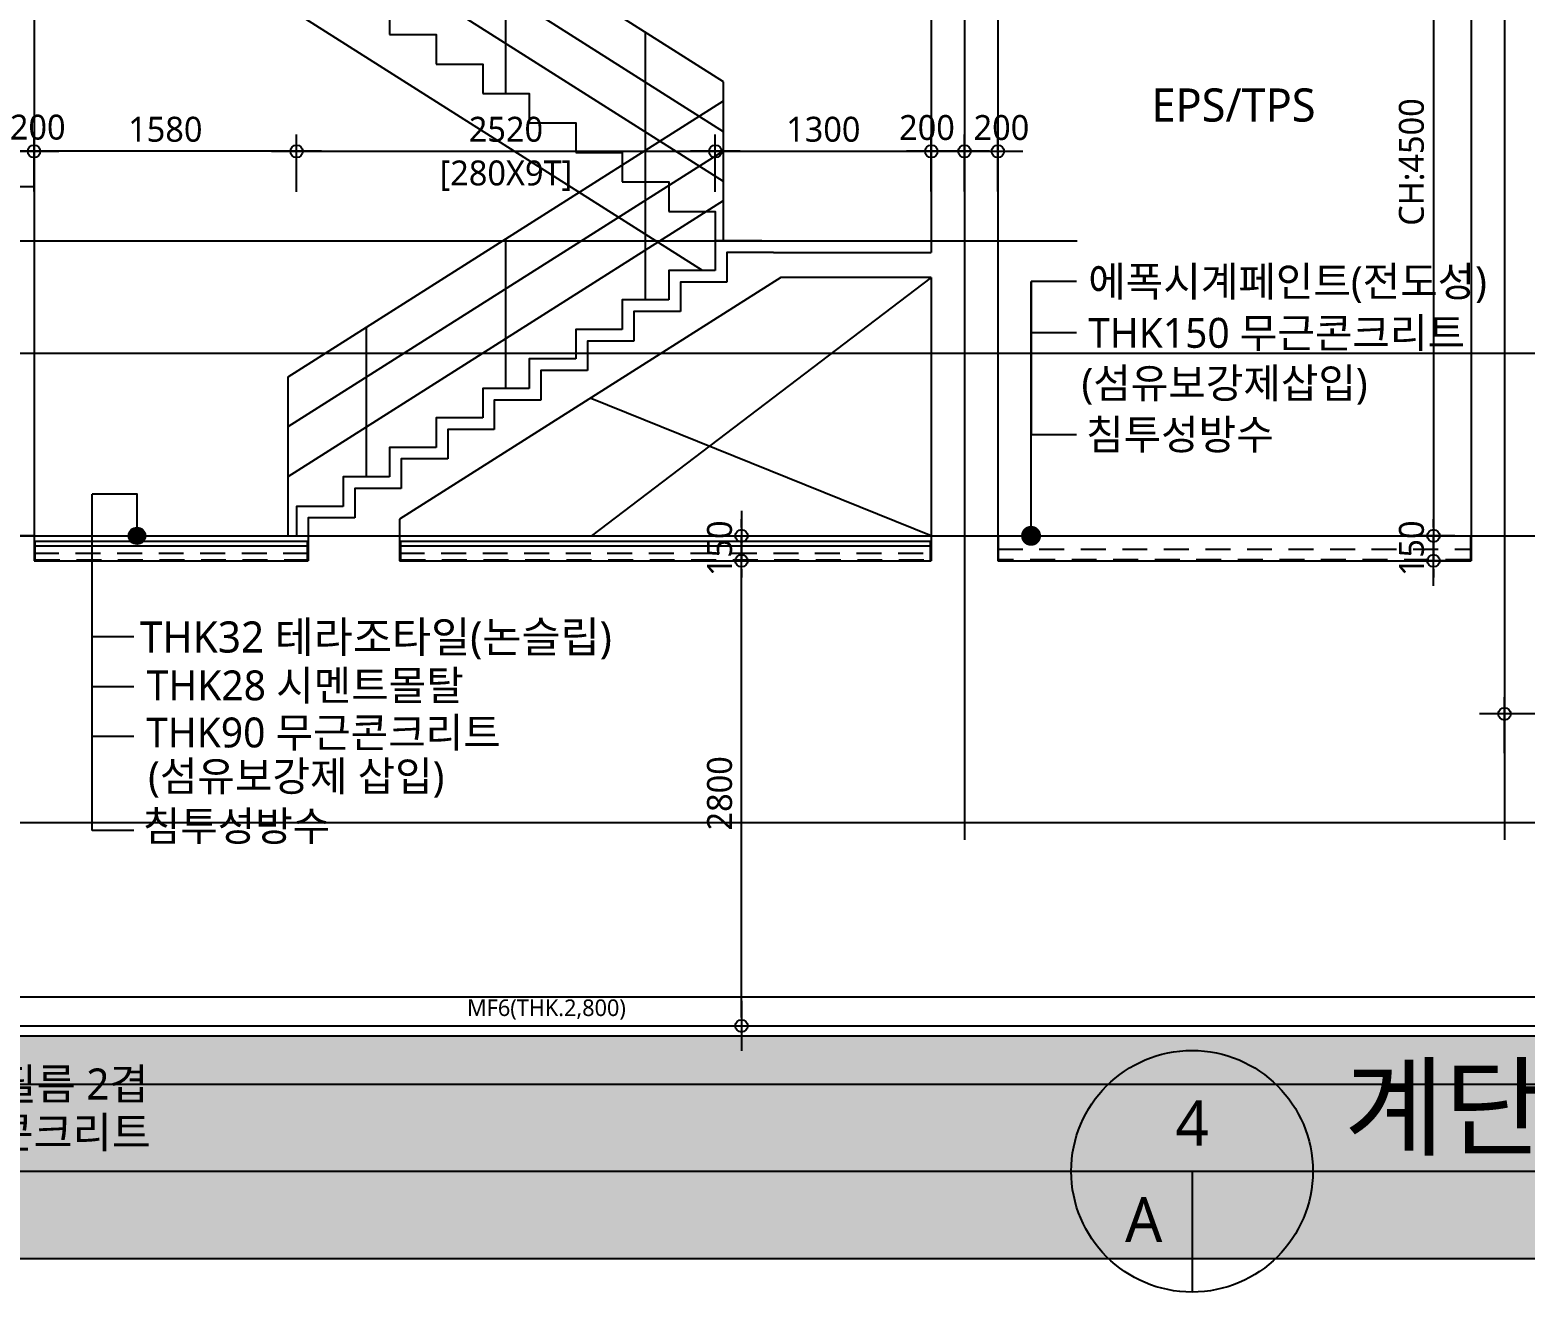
# Model space of a CAD drawing. Header units: millimetres. Extents: x -27408 to 60590, y 623 to 42257.
# Drawn here: x 10121 to 19119, y 623 to 8220 of the extents above; entities that cross this region are included whole.
import ezdxf
from ezdxf.enums import TextEntityAlignment as Align

# ---------------------------------------------------------------- set-up
doc = ezdxf.new("R2010")
doc.units = ezdxf.units.MM
doc.header["$LTSCALE"] = 100
doc.header["$MEASUREMENT"] = 0
doc.header["$PDSIZE"] = -10
for name, pattern in [('-HID', [2.5, 1.5, -1]), ('CEN', [62, 60, -1, 0, -1]), ('HID', [2.5, 1.5, -1])]:
    doc.linetypes.add(name, pattern=pattern)
doc.layers.get('0').update_dxf_attribs({"linetype": 'CONTINUOUS'})
doc.layers.get('Defpoints').update_dxf_attribs({"color": 171, "linetype": 'CONTINUOUS'})
for name, color, linetype in [('CEN(ST)', 1, 'CEN'), ('CON', 2, 'CONTINUOUS'), ('ELE-6', 8, 'CONTINUOUS'), ('FIN', 8, 'CONTINUOUS'), ('FIN-1', 6, 'CONTINUOUS'), ('HAN', 9, 'CONTINUOUS'), ('HAT 254', 254, 'CONTINUOUS'), ('HAT-252', 252, 'CONTINUOUS'), ('LED', 7, 'CONTINUOUS'), ('NDIM', 7, 'CONTINUOUS'), ('SYM', 7, 'CONTINUOUS'), ('TEXT', 3, 'CONTINUOUS'), ('TEXT(MIN)', 7, 'CONTINUOUS'), ('TEXT(노트)', 7, 'CONTINUOUS'), ('wire-meshes', 1, 'CONTINUOUS')]:
    doc.layers.add(name, color=color, linetype=linetype)
doc.layers.add('NUMBER', color=171, linetype='CONTINUOUS', plot=False)
doc.styles.add('CGS', font='cgse', dxfattribs={"bigfont": 'cgs'})
doc.styles.add('나눔바른고딕', font='NanumBarunGothic.ttf')
doc.dimstyles.new('NDIM 1200', dxfattribs={"dimscale": 75, "dimtxt": 3, "dimasz": 1, "dimexe": 2, "dimexo": 2, "dimgap": 1, "dimtad": 1, "dimdec": 0, "dimdsep": 46, "dimtxsty": 'CGS', "dimblk": 'DOT0', "dimcen": 1, "dimdle": 8, "dimclrd": 256, "dimclre": 256, "dimclrt": 256, "dimadec": 0, "dimazin": 0, "dimtfac": 1, "dimtdec": 0, "dimtix": 1, "dimtmove": 2, "dimatfit": 3, "dimldrblk": 'DOT0', "dimfxl": 1, "dimtolj": 1, "dimtzin": 0, "dimlwd": -1, "dimlwe": -1, "dimarcsym": 0})

# ---------------------------------------------------------------- blocks, each defined once
blk = doc.blocks.new('DOT0')
blk.add_line((-3, 0), (3, 0))
at = {"color": 6}
blk.add_circle((0, 0), 0.75, dxfattribs=at)
blk = doc.blocks.new('*D85')
at = {"layer": 'Defpoints', "color": 0, "ltscale": 0.4, "transparency": 16777216}
for p in [(10145.7, 7489.8), (9945.7, 7148), (10145.7, 7148)]:
    blk.add_point(p, dxfattribs=at)
at = {"layer": 'NDIM', "ltscale": 0.4, "transparency": 16777216}
for p, q in [((9945.7, 7248), (9945.7, 7589.8)), ((10145.7, 7248), (10145.7, 7589.8)), ((9995.7, 7489.8), (10095.7, 7489.8))]:
    blk.add_line(p, q, dxfattribs=at)
at = {"layer": 'NDIM', "ltscale": 0.4, "transparency": 16777216, "xscale": 50, "yscale": 50, "zscale": 50, "rotation": 180}
blk.add_blockref('DOT0', (9945.7, 7489.8), dxfattribs=at)
at = {"layer": 'NDIM', "ltscale": 0.4, "transparency": 16777216, "xscale": 50, "yscale": 50, "zscale": 50}
blk.add_blockref('DOT0', (10145.7, 7489.8), dxfattribs=at)
at = {"layer": 'NDIM', "ltscale": 0.4, "transparency": 16777216, "insert": (10167.8, 7634), "char_height": 150, "attachment_point": 5, "style": '나눔바른고딕'}
blk.add_mtext('\\A1;200', dxfattribs=at)
blk = doc.blocks.new('*D86')
at = {"layer": 'Defpoints', "color": 0, "ltscale": 0.4, "transparency": 16777216}
for p in [(10145.7, 7489.8), (10145.7, 7148), (11725.7, 7144.7)]:
    blk.add_point(p, dxfattribs=at)
at = {"layer": 'NDIM', "ltscale": 0.4, "transparency": 16777216}
for p, q in [((10145.7, 7248), (10145.7, 7589.8)), ((11725.7, 7244.7), (11725.7, 7589.8)), ((11675.7, 7489.8), (10195.7, 7489.8))]:
    blk.add_line(p, q, dxfattribs=at)
at = {"layer": 'NDIM', "ltscale": 0.4, "transparency": 16777216, "xscale": 50, "yscale": 50, "zscale": 50, "rotation": 180}
blk.add_blockref('DOT0', (10145.7, 7489.8), dxfattribs=at)
at = {"layer": 'NDIM', "ltscale": 0.4, "transparency": 16777216, "xscale": 50, "yscale": 50, "zscale": 50}
blk.add_blockref('DOT0', (11725.7, 7489.8), dxfattribs=at)
at = {"layer": 'NDIM', "ltscale": 0.4, "transparency": 16777216, "insert": (10935.7, 7621.3), "char_height": 150, "attachment_point": 5, "style": '나눔바른고딕'}
blk.add_mtext('\\A1;1580', dxfattribs=at)
blk = doc.blocks.new('*D87')
at = {"layer": 'Defpoints', "color": 0, "ltscale": 0.4, "transparency": 16777216}
for p in [(14245.7, 7489.8), (11725.7, 7144.7), (14245.7, 7144.7)]:
    blk.add_point(p, dxfattribs=at)
at = {"layer": 'NDIM', "ltscale": 0.4, "transparency": 16777216}
for p, q in [((11725.7, 7244.7), (11725.7, 7589.8)), ((14245.7, 7244.7), (14245.7, 7589.8)), ((11775.7, 7489.8), (14195.7, 7489.8))]:
    blk.add_line(p, q, dxfattribs=at)
at = {"layer": 'NDIM', "ltscale": 0.4, "transparency": 16777216, "xscale": 50, "yscale": 50, "zscale": 50, "rotation": 180}
blk.add_blockref('DOT0', (11725.7, 7489.8), dxfattribs=at)
at = {"layer": 'NDIM', "ltscale": 0.4, "transparency": 16777216, "xscale": 50, "yscale": 50, "zscale": 50}
blk.add_blockref('DOT0', (14245.7, 7489.8), dxfattribs=at)
at = {"layer": 'NDIM', "ltscale": 0.4, "transparency": 16777216, "char_height": 150, "attachment_point": 5, "style": '나눔바른고딕'}
for s, insert in [('\\A1;2520', (12985.7, 7621.3)), ('\\A1;[280X9T]', (12985.7, 7342.7))]:
    blk.add_mtext(s, dxfattribs=dict(at, insert=insert))
blk = doc.blocks.new('*D88')
at = {"layer": 'Defpoints', "color": 0, "ltscale": 0.4, "transparency": 16777216}
for p in [(15545.7, 7489.8), (14245.7, 7144.7), (15545.7, 7148)]:
    blk.add_point(p, dxfattribs=at)
at = {"layer": 'NDIM', "ltscale": 0.4, "transparency": 16777216}
for p, q in [((14245.7, 7244.7), (14245.7, 7589.8)), ((15545.7, 7248), (15545.7, 7589.8)), ((14295.7, 7489.8), (15495.7, 7489.8))]:
    blk.add_line(p, q, dxfattribs=at)
at = {"layer": 'NDIM', "ltscale": 0.4, "transparency": 16777216, "xscale": 50, "yscale": 50, "zscale": 50, "rotation": 180}
blk.add_blockref('DOT0', (14245.7, 7489.8), dxfattribs=at)
at = {"layer": 'NDIM', "ltscale": 0.4, "transparency": 16777216, "xscale": 50, "yscale": 50, "zscale": 50}
blk.add_blockref('DOT0', (15545.7, 7489.8), dxfattribs=at)
at = {"layer": 'NDIM', "ltscale": 0.4, "transparency": 16777216, "insert": (14895.7, 7621.4), "char_height": 150, "attachment_point": 5, "style": '나눔바른고딕'}
blk.add_mtext('\\A1;1300', dxfattribs=at)
blk = doc.blocks.new('*D89')
at = {"layer": 'Defpoints', "color": 0, "ltscale": 0.4, "transparency": 16777216}
for p in [(15545.7, 7489.8), (15545.7, 7148), (15745.7, 7148)]:
    blk.add_point(p, dxfattribs=at)
at = {"layer": 'NDIM', "ltscale": 0.4, "transparency": 16777216}
for p, q in [((15545.7, 7248), (15545.7, 7589.8)), ((15745.7, 7248), (15745.7, 7589.8)), ((15695.7, 7489.8), (15595.7, 7489.8))]:
    blk.add_line(p, q, dxfattribs=at)
at = {"layer": 'NDIM', "ltscale": 0.4, "transparency": 16777216, "xscale": 50, "yscale": 50, "zscale": 50, "rotation": 180}
blk.add_blockref('DOT0', (15545.7, 7489.8), dxfattribs=at)
at = {"layer": 'NDIM', "ltscale": 0.4, "transparency": 16777216, "xscale": 50, "yscale": 50, "zscale": 50}
blk.add_blockref('DOT0', (15745.7, 7489.8), dxfattribs=at)
at = {"layer": 'NDIM', "ltscale": 0.4, "transparency": 16777216, "insert": (15519.6, 7631.7), "char_height": 150, "attachment_point": 5, "style": '나눔바른고딕'}
blk.add_mtext('\\A1;200', dxfattribs=at)
blk = doc.blocks.new('*D90')
at = {"layer": 'Defpoints', "color": 0, "ltscale": 0.4, "transparency": 16777216}
for p in [(15945.7, 7489.8), (15745.7, 7148), (15945.7, 7148)]:
    blk.add_point(p, dxfattribs=at)
at = {"layer": 'NDIM', "ltscale": 0.4, "transparency": 16777216}
for p, q in [((15745.7, 7248), (15745.7, 7589.8)), ((15945.7, 7248), (15945.7, 7589.8)), ((15795.7, 7489.8), (15895.7, 7489.8))]:
    blk.add_line(p, q, dxfattribs=at)
at = {"layer": 'NDIM', "ltscale": 0.4, "transparency": 16777216, "xscale": 50, "yscale": 50, "zscale": 50, "rotation": 180}
blk.add_blockref('DOT0', (15745.7, 7489.8), dxfattribs=at)
at = {"layer": 'NDIM', "ltscale": 0.4, "transparency": 16777216, "xscale": 50, "yscale": 50, "zscale": 50}
blk.add_blockref('DOT0', (15945.7, 7489.8), dxfattribs=at)
at = {"layer": 'NDIM', "ltscale": 0.4, "transparency": 16777216, "insert": (15967.8, 7631.7), "char_height": 150, "attachment_point": 5, "style": '나눔바른고딕'}
blk.add_mtext('\\A1;200', dxfattribs=at)
blk = doc.blocks.new('*D112')
at = {"layer": 'Defpoints', "color": 0, "ltscale": 0.4, "transparency": 16777216}
for p in [(18796.9, 9675), (18567.7, 5175), (18796.9, 5175)]:
    blk.add_point(p, dxfattribs=at)
at = {"layer": 'NDIM', "ltscale": 0.4, "transparency": 16777216}
for p, q in [((18696.9, 9675), (18467.7, 9675)), ((18567.7, 9625), (18567.7, 5225)), ((18696.9, 5175), (18467.7, 5175))]:
    blk.add_line(p, q, dxfattribs=at)
at = {"layer": 'NDIM', "ltscale": 0.4, "transparency": 16777216, "xscale": 50, "yscale": 50, "zscale": 50}
for p, rotation in [((18567.7, 9675), 90), ((18567.7, 5175), 270)]:
    blk.add_blockref('DOT0', p, dxfattribs=dict(at, rotation=rotation))
at = {"layer": 'NDIM', "ltscale": 0.4, "transparency": 16777216, "insert": (18436.2, 7425), "char_height": 150, "attachment_point": 5, "rotation": 90, "style": '나눔바른고딕'}
blk.add_mtext('\\A1;CH:4500', dxfattribs=at)
blk = doc.blocks.new('*D118')
at = {"layer": 'Defpoints', "color": 0, "ltscale": 0.4, "transparency": 16777216}
for p in [(13949.2, 5025), (14403.5, 5025), (13927.2, 2225)]:
    blk.add_point(p, dxfattribs=at)
at = {"layer": 'NDIM', "ltscale": 0.4, "transparency": 16777216}
for p, q in [((14049.2, 5025), (14503.5, 5025)), ((14403.5, 2275), (14403.5, 4975)), ((14027.2, 2225), (14503.5, 2225))]:
    blk.add_line(p, q, dxfattribs=at)
at = {"layer": 'NDIM', "ltscale": 0.4, "transparency": 16777216, "xscale": 50, "yscale": 50, "zscale": 50}
for p, rotation in [((14403.5, 5025), 90), ((14403.5, 2225), 270)]:
    blk.add_blockref('DOT0', p, dxfattribs=dict(at, rotation=rotation))
at = {"layer": 'NDIM', "ltscale": 0.4, "transparency": 16777216, "insert": (14272, 3625), "char_height": 150, "attachment_point": 5, "rotation": 90, "style": '나눔바른고딕'}
blk.add_mtext('\\A1;2800', dxfattribs=at)
blk = doc.blocks.new('*D117')
at = {"layer": 'Defpoints', "color": 0, "ltscale": 0.4, "transparency": 16777216}
for p in [(13928.9, 5175), (14403.5, 5175), (13927.2, 5025)]:
    blk.add_point(p, dxfattribs=at)
at = {"layer": 'NDIM', "ltscale": 0.4, "transparency": 16777216}
for p, q in [((14403.5, 5225), (14403.5, 5275)), ((14028.9, 5175), (14503.5, 5175)), ((14403.5, 5025), (14403.5, 5175)), ((14027.2, 5025), (14503.5, 5025)), ((14403.5, 4975), (14403.5, 4925))]:
    blk.add_line(p, q, dxfattribs=at)
at = {"layer": 'NDIM', "ltscale": 0.4, "transparency": 16777216, "xscale": 50, "yscale": 50, "zscale": 50}
for p, rotation in [((14403.5, 5175), 270), ((14403.5, 5025), 90)]:
    blk.add_blockref('DOT0', p, dxfattribs=dict(at, rotation=rotation))
at = {"layer": 'NDIM', "ltscale": 0.4, "transparency": 16777216, "insert": (14272, 5100), "char_height": 150, "attachment_point": 5, "rotation": 90, "style": '나눔바른고딕'}
blk.add_mtext('\\A1;150', dxfattribs=at)
blk = doc.blocks.new('*D249')
at = {"layer": 'Defpoints', "color": 0, "ltscale": 0.4, "transparency": 16777216}
for p in [(18995.7, 4103), (18995.7, 3766.4), (19895.7, 3762)]:
    blk.add_point(p, dxfattribs=at)
at = {"layer": 'NDIM', "ltscale": 0.4, "transparency": 16777216}
for p, q in [((18995.7, 3866.4), (18995.7, 4203)), ((19895.7, 3862), (19895.7, 4203)), ((19845.7, 4103), (19045.7, 4103))]:
    blk.add_line(p, q, dxfattribs=at)
at = {"layer": 'NDIM', "ltscale": 0.4, "transparency": 16777216, "xscale": 50, "yscale": 50, "zscale": 50, "rotation": 180}
blk.add_blockref('DOT0', (18995.7, 4103), dxfattribs=at)
at = {"layer": 'NDIM', "ltscale": 0.4, "transparency": 16777216, "xscale": 50, "yscale": 50, "zscale": 50}
blk.add_blockref('DOT0', (19895.7, 4103), dxfattribs=at)
at = {"layer": 'NDIM', "ltscale": 0.4, "transparency": 16777216, "insert": (19445.7, 4234.6), "char_height": 150, "attachment_point": 5, "style": '나눔바른고딕'}
blk.add_mtext('\\A1;900', dxfattribs=at)
blk = doc.blocks.new('*D255')
at = {"layer": 'Defpoints', "color": 0, "ltscale": 0.4, "transparency": 16777216}
for p in [(18796.9, 5175), (18567.7, 5025), (18796.9, 5025)]:
    blk.add_point(p, dxfattribs=at)
at = {"layer": 'NDIM', "ltscale": 0.4, "transparency": 16777216}
for p, q in [((18567.7, 5225), (18567.7, 5275)), ((18696.9, 5175), (18467.7, 5175)), ((18567.7, 5175), (18567.7, 5025)), ((18696.9, 5025), (18467.7, 5025)), ((18567.7, 4975), (18567.7, 4925))]:
    blk.add_line(p, q, dxfattribs=at)
at = {"layer": 'NDIM', "ltscale": 0.4, "transparency": 16777216, "xscale": 50, "yscale": 50, "zscale": 50}
for p, rotation in [((18567.7, 5175), 270), ((18567.7, 5025), 90)]:
    blk.add_blockref('DOT0', p, dxfattribs=dict(at, rotation=rotation))
at = {"layer": 'NDIM', "ltscale": 0.4, "transparency": 16777216, "insert": (18436.2, 5100), "char_height": 150, "attachment_point": 5, "rotation": 90, "style": '나눔바른고딕'}
blk.add_mtext('\\A1;150', dxfattribs=at)

msp = doc.modelspace()

# ---------------------------------------------------------------- hatches: boundary and pattern name
at = {"ltscale": 10000}
h = msp.add_hatch(color=256, dxfattribs=at)
h.dxf.hatch_style = 1
edge = h.paths.add_edge_path()
edge.add_arc((10765.5, 5175), 50, 0, 360)
at = {"layer": 'HAT 254', "ltscale": 10000}
h = msp.add_hatch(color=256, dxfattribs=at)
h.dxf.hatch_style = 1
h.paths.add_polyline_path([(13945.7, 2165), (5595.7, 2165), (5595.7, 4665), (4650, 4665), (4650, 825), (24016.6, 825), (24016.6, 5365), (23195.7, 5365), (23195.7, 2865), (21595.7, 2865), (21595.7, 2325), (21595.7, 2165), (13945.7, 2165), (13945.7, 1825)])

# ---------------------------------------------------------------- linework, layer by layer
at = {"ltscale": 10000}
msp.add_lwpolyline([(10765.5, 5175), (10765.5, 5425.4), (10496.1, 5425.4)], dxfattribs=at)
at = {"layer": 'CEN(ST)', "ltscale": 10000}
for p, q in [((15745.7, 18975), (15745.7, 3345.3)), ((18995.7, 18975), (18995.7, 3345.3)), ((4650, 6950), (16423.8, 6950)), ((15545.7, 6730), (13501.5, 5175)), ((18341.9, 6275), (24016.6, 6275)), ((15545.7, 5175), (13492.5, 6003)), ((4650, 5175), (24016.6, 5175))]:
    msp.add_line(p, q, dxfattribs=at)
at = {"layer": 'CON', "ltscale": 10000}
for p, q in [((15945.7, 12095), (15945.7, 5025)), ((18795.7, 12095), (18795.7, 5025)), ((15545.7, 10280), (15545.7, 6880)), ((10145.7, 8505), (10145.7, 7275)), ((10145.7, 7275), (9745.7, 7275)), ((15545.7, 6730), (15545.7, 5025)), ((12345.7, 5276.1), (12345.7, 5025)), ((10145.7, 5175), (9745.7, 5175)), ((10145.7, 5175), (10145.7, 5025)), ((10145.7, 5025), (11795.7, 5025)), ((12345.7, 5025), (15545.7, 5025)), ((15945.7, 5025), (18795.7, 5025)), ((5595.7, 2225), (21595.7, 2225))]:
    msp.add_line(p, q, dxfattribs=at)
for points in [[(14595.7, 6880), (14315.7, 6880), (14315.7, 6702.5)], [(14595.7, 6880), (15545.7, 6880)], [(15545.7, 6730), (14639.2, 6730), (12345.7, 5276.1)], [(14315.7, 6702.5), (14035.7, 6702.5), (14035.7, 6525)], [(14035.7, 6525), (13755.7, 6525), (13755.7, 6347.5)], [(13755.7, 6347.5), (13475.7, 6347.5), (13475.7, 6170)], [(13475.7, 6170), (13195.7, 6170), (13195.7, 5992.5)], [(13195.7, 5992.5), (12915.7, 5992.5), (12915.7, 5815)], [(12915.7, 5815), (12635.7, 5815), (12635.7, 5637.5)], [(12635.7, 5637.5), (12355.7, 5637.5), (12355.7, 5460)], [(12355.7, 5460), (12075.7, 5460), (12075.7, 5282.5)], [(12075.7, 5282.5), (11795.7, 5282.5), (11795.7, 5025)]]:
    msp.add_lwpolyline(points, dxfattribs=at)
at = {"layer": 'Defpoints', "ltscale": 10000}
msp.add_line((1500, 6275), (54750, 6275), dxfattribs=at)
for points in [[(54750, 21600), (1500, 21600), (1500, 825), (54750, 825)], [(54225, 21600), (2025, 21600), (2025, 825), (54225, 825)], [(53700, 21075), (2550, 21075), (2550, 1350), (53700, 1350)], [(53175, 20550), (3075, 20550), (3075, 1875), (53175, 1875)], [(52650, 20025), (3600, 20025), (3600, 2400), (52650, 2400)], [(51600, 18975), (4650, 18975), (4650, 3450), (51600, 3450)]]:
    msp.add_lwpolyline(points, close=True, dxfattribs=at)
at = {"layer": 'ELE-6', "ltscale": 10000}
for points in [[(14168.2, 6772.5), (11435.3, 8505)], [(12005.7, 8370), (12285.7, 8370), (12285.7, 8192.5)], [(12285.7, 8192.5), (12565.7, 8192.5), (12565.7, 8015)], [(12565.7, 8015), (12845.7, 8015), (12845.7, 7837.5)], [(12845.7, 7837.5), (13125.7, 7837.5), (13125.7, 7660)], [(13125.7, 7660), (13405.7, 7660), (13405.7, 7482.5)], [(13405.7, 7482.5), (13685.7, 7482.5), (13685.7, 7305)], [(13685.7, 7305), (13965.7, 7305), (13965.7, 7127.5)], [(13965.7, 7127.5), (14245.7, 7127.5), (14245.7, 6950)]]:
    msp.add_lwpolyline(points, dxfattribs=at)
at = {"layer": 'FIN', "ltscale": 10000}
for p, q in [((10145.7, 5175), (11795.7, 5175)), ((10145.7, 5143), (11795.7, 5143)), ((12345.7, 5175), (15545.7, 5175)), ((12345.7, 5143), (15545.7, 5143)), ((15945.7, 5175), (18796.9, 5175)), ((10145.7, 5115), (11795.7, 5115)), ((12345.7, 5115), (15545.7, 5115))]:
    msp.add_line(p, q, dxfattribs=at)
at = {"layer": 'FIN-1', "ltscale": 10000}
for points in [[(14525.7, 6950), (14245.7, 6950), (14245.7, 6772.5)], [(14525.7, 6950), (15545.7, 6950)], [(14245.7, 6772.5), (13965.7, 6772.5), (13965.7, 6595)], [(13965.7, 6595), (13685.7, 6595), (13685.7, 6417.5)], [(13685.7, 6417.5), (13405.7, 6417.5), (13405.7, 6240)], [(13405.7, 6240), (13125.7, 6240), (13125.7, 6062.5)], [(13125.7, 6062.5), (12845.7, 6062.5), (12845.7, 5885)], [(12845.7, 5885), (12565.7, 5885), (12565.7, 5707.5)], [(12565.7, 5707.5), (12285.7, 5707.5), (12285.7, 5530)], [(12285.7, 5530), (12005.7, 5530), (12005.7, 5352.5)], [(12005.7, 5352.5), (11725.7, 5352.5), (11725.7, 5175)]]:
    msp.add_lwpolyline(points, dxfattribs=at)
at = {"layer": 'HAN', "ltscale": 10000}
for p, q in [((14295.7, 7907.1), (12595.8, 8984.6)), ((14295.7, 7607.1), (12359.2, 8834.6)), ((12985.7, 7837.5), (12985.7, 8737.5)), ((14295.7, 7307.1), (12122.6, 8684.6)), ((13825.7, 7305), (13825.7, 8205)), ((14295.7, 6950), (14295.7, 7907.1)), ((11675.7, 6132.1), (14295.7, 7792.9)), ((11675.7, 5832.1), (14295.7, 7492.9)), ((13825.7, 6595), (13825.7, 7495)), ((10145.7, 7275), (10145.7, 5175)), ((11675.7, 5532.1), (14295.7, 7192.9)), ((12985.7, 6062.5), (12985.7, 6962.5)), ((12145.7, 5530), (12145.7, 6430)), ((11675.7, 5175), (11675.7, 6132.1)), ((5595.7, 2165), (21595.7, 2165))]:
    msp.add_line(p, q, dxfattribs=at)
at = {"layer": 'HAT-252', "linetype": '-HID'}
for points in [[(10150.7, 5143), (10150.7, 5030), (11790.7, 5030), (11790.7, 5143)], [(12350.7, 5143), (12350.7, 5030), (15540.7, 5030), (15540.7, 5143)], [(18790.7, 5175), (18790.7, 5030), (15950.7, 5030), (15950.7, 5175)]]:
    msp.add_lwpolyline(points, dxfattribs=at)
at = {"layer": 'LED', "ltscale": 10000}
for p, q in [((10496.1, 3401.6), (10496.1, 5425.4)), ((10745.5, 4566.1), (10496.1, 4566.1)), ((10745.5, 4266.1), (10496.1, 4266.1)), ((10745.5, 3966.1), (10496.1, 3966.1)), ((10745.5, 3401.6), (10496.1, 3401.6))]:
    msp.add_line(p, q, dxfattribs=at)
msp.add_circle((10765.5, 5175), 50, dxfattribs=at)
at = {"layer": 'NDIM', "ltscale": 10000}
for points in [[(16420.2, 6706.4), (16146, 6706.4)], [(16420.2, 6396.7), (16146, 6396.7)]]:
    msp.add_lwpolyline(points, dxfattribs=at)
at = {"layer": 'SYM'}
for p, q in [((16387.7, 1350), (24016.6, 1350)), ((17115, 1350), (17115, 622.7))]:
    msp.add_line(p, q, dxfattribs=at)
msp.add_circle((17115, 1350), 727.3, dxfattribs=at)
at = {"layer": 'wire-meshes', "linetype": 'HID'}
for p, q in [((10145.7, 5070.8), (11795.7, 5070.8)), ((12345.7, 5070.8), (15545.7, 5070.8)), ((15945.7, 5095), (18796.9, 5095))]:
    msp.add_line(p, q, dxfattribs=at)

# ---------------------------------------------------------------- texts
at = {"layer": 'NUMBER', "style": '나눔바른고딕'}
msp.add_text('MF6(THK.2,800)', height=100, dxfattribs=at).set_placement((13707.3, 2334.5), align=Align.MIDDLE_RIGHT)
at = {"layer": 'TEXT', "style": '나눔바른고딕'}
msp.add_text('계단실G 확대 단면도', height=480, dxfattribs=at).set_placement((23629.7, 1735.5), align=Align.MIDDLE_RIGHT)
for s, p in [('4', (17115, 1640.9)), ('A', (16824.1, 1059.1))]:
    msp.add_text(s, height=270, dxfattribs=at).set_placement(p, align=Align.MIDDLE)
at = {"layer": 'TEXT(MIN)', "style": '나눔바른고딕'}
msp.add_text('EPS/TPS', height=200, dxfattribs=at).set_placement((17364.5, 7768.2), align=Align.MIDDLE_CENTER)
for s, p in [('에폭시계페인트(전도성)', (16490, 6706.4)), ('THK150 무근콘크리트', (16490, 6396.7)), ('(섬유보강제삽입)', (16449.7, 6094.3)), ('침투성방수', (16476.8, 5784.7))]:
    msp.add_text(s, height=180, dxfattribs=at).set_placement(p, align=Align.MIDDLE_LEFT)
for s, p in [('THK28 시멘트몰탈', (12731.8, 4274.7)), ('THK90 무근콘크리트', (12954.3, 3991.3)), ('(섬유보강제 삽입)', (12615.2, 3728.4)), ('침투성방수', (11928.6, 3428.4))]:
    msp.add_text(s, height=180, dxfattribs=at).set_placement(p, align=Align.MIDDLE_RIGHT)
at = {"layer": 'TEXT(노트)', "style": '나눔바른고딕'}
for s, p in [('THK32 테라조타일(논슬립)', (10783.3, 4566.1)), ('THK0.03 PE필름 2겹', (8626.2, 1875)), ('THK60 버림콘크리트', (8626.2, 1584.5))]:
    msp.add_text(s, height=187.5, dxfattribs=at).set_placement(p, align=Align.MIDDLE_LEFT)

# ---------------------------------------------------------------- dimensions: what is measured, and where the dimension line sits
at = {"layer": 'NDIM', "ltscale": 0.4}
dim = msp.add_linear_dim(base=(18567.7, 5175), p1=(18796.9, 9675), p2=(18796.9, 5175), angle=270, text='CH:<>', dimstyle='NDIM 1200', override={"dimscale": 50, "dimtxsty": '나눔바른고딕'}, dxfattribs=at)
dim.commit()
dim.dimension.update_dxf_attribs({"geometry": '*D112', "text_midpoint": (18436.2, 7425)})
for base, p1, p2, picture, middle in [((10145.7, 7489.8), (9945.7, 7148), (10145.7, 7148), '*D85', (10167.8, 7634)), ((15945.7, 7489.8), (15745.7, 7148), (15945.7, 7148), '*D90', (15967.8, 7631.7))]:
    dim = msp.add_linear_dim(base=base, p1=p1, p2=p2, dimstyle='NDIM 1200', override={"dimscale": 50, "dimtxsty": '나눔바른고딕'}, dxfattribs=at)
    dim.commit()
    dim.dimension.update_dxf_attribs({"geometry": picture, "text_midpoint": middle, "dimtype": 160})
for base, p1, p2, angle, picture, middle in [((10145.7, 7489.8), (11725.7, 7144.7), (10145.7, 7148), 180, '*D86', (10935.7, 7621.3)), ((14403.5, 5175), (13927.2, 5025), (13928.9, 5175), 90, '*D117', (14272, 5100)), ((18567.7, 5025), (18796.9, 5175), (18796.9, 5025), 270, '*D255', (18436.2, 5100)), ((14403.5, 5025), (13927.2, 2225), (13949.2, 5025), 90, '*D118', (14272, 3625)), ((18995.7, 4103), (19895.7, 3762), (18995.7, 3766.4), 180, '*D249', (19445.7, 4234.6))]:
    dim = msp.add_linear_dim(base=base, p1=p1, p2=p2, angle=angle, dimstyle='NDIM 1200', override={"dimscale": 50, "dimtxsty": '나눔바른고딕'}, dxfattribs=at)
    dim.commit()
    dim.dimension.update_dxf_attribs({"geometry": picture, "text_midpoint": middle})
dim = msp.add_linear_dim(base=(14245.7, 7489.8), p1=(11725.7, 7144.7), p2=(14245.7, 7144.7), text='<>\\X[280X9T]', dimstyle='NDIM 1200', override={"dimscale": 50, "dimtxsty": '나눔바른고딕'}, dxfattribs=at)
dim.commit()
dim.dimension.update_dxf_attribs({"geometry": '*D87', "text_midpoint": (12985.7, 7489.8)})
dim = msp.add_linear_dim(base=(15545.7, 7489.8), p1=(14245.7, 7144.7), p2=(15545.7, 7148), dimstyle='NDIM 1200', override={"dimscale": 50, "dimtxsty": '나눔바른고딕'}, dxfattribs=at)
dim.commit()
dim.dimension.update_dxf_attribs({"geometry": '*D88', "text_midpoint": (14895.7, 7621.4)})
dim = msp.add_linear_dim(base=(15545.7, 7489.8), p1=(15745.7, 7148), p2=(15545.7, 7148), angle=180, dimstyle='NDIM 1200', override={"dimscale": 50, "dimtxsty": '나눔바른고딕'}, dxfattribs=at)
dim.commit()
dim.dimension.update_dxf_attribs({"geometry": '*D89', "text_midpoint": (15519.6, 7631.7), "dimtype": 160})

# ---------------------------------------------------------------- leaders
at = {"layer": 'NDIM', "ltscale": 10000}
msp.add_leader([(16146, 5175), (16146, 5717.7), (16146, 6706.4), (16146, 5784.7), (16420.2, 5784.7)], dimstyle='NDIM 1200', override={"dimscale": 120, "dimasz": 1, "dimtad": 0, "dimldrblk": 'Dot'}, dxfattribs=at)

doc.saveas('drawing.dxf')
